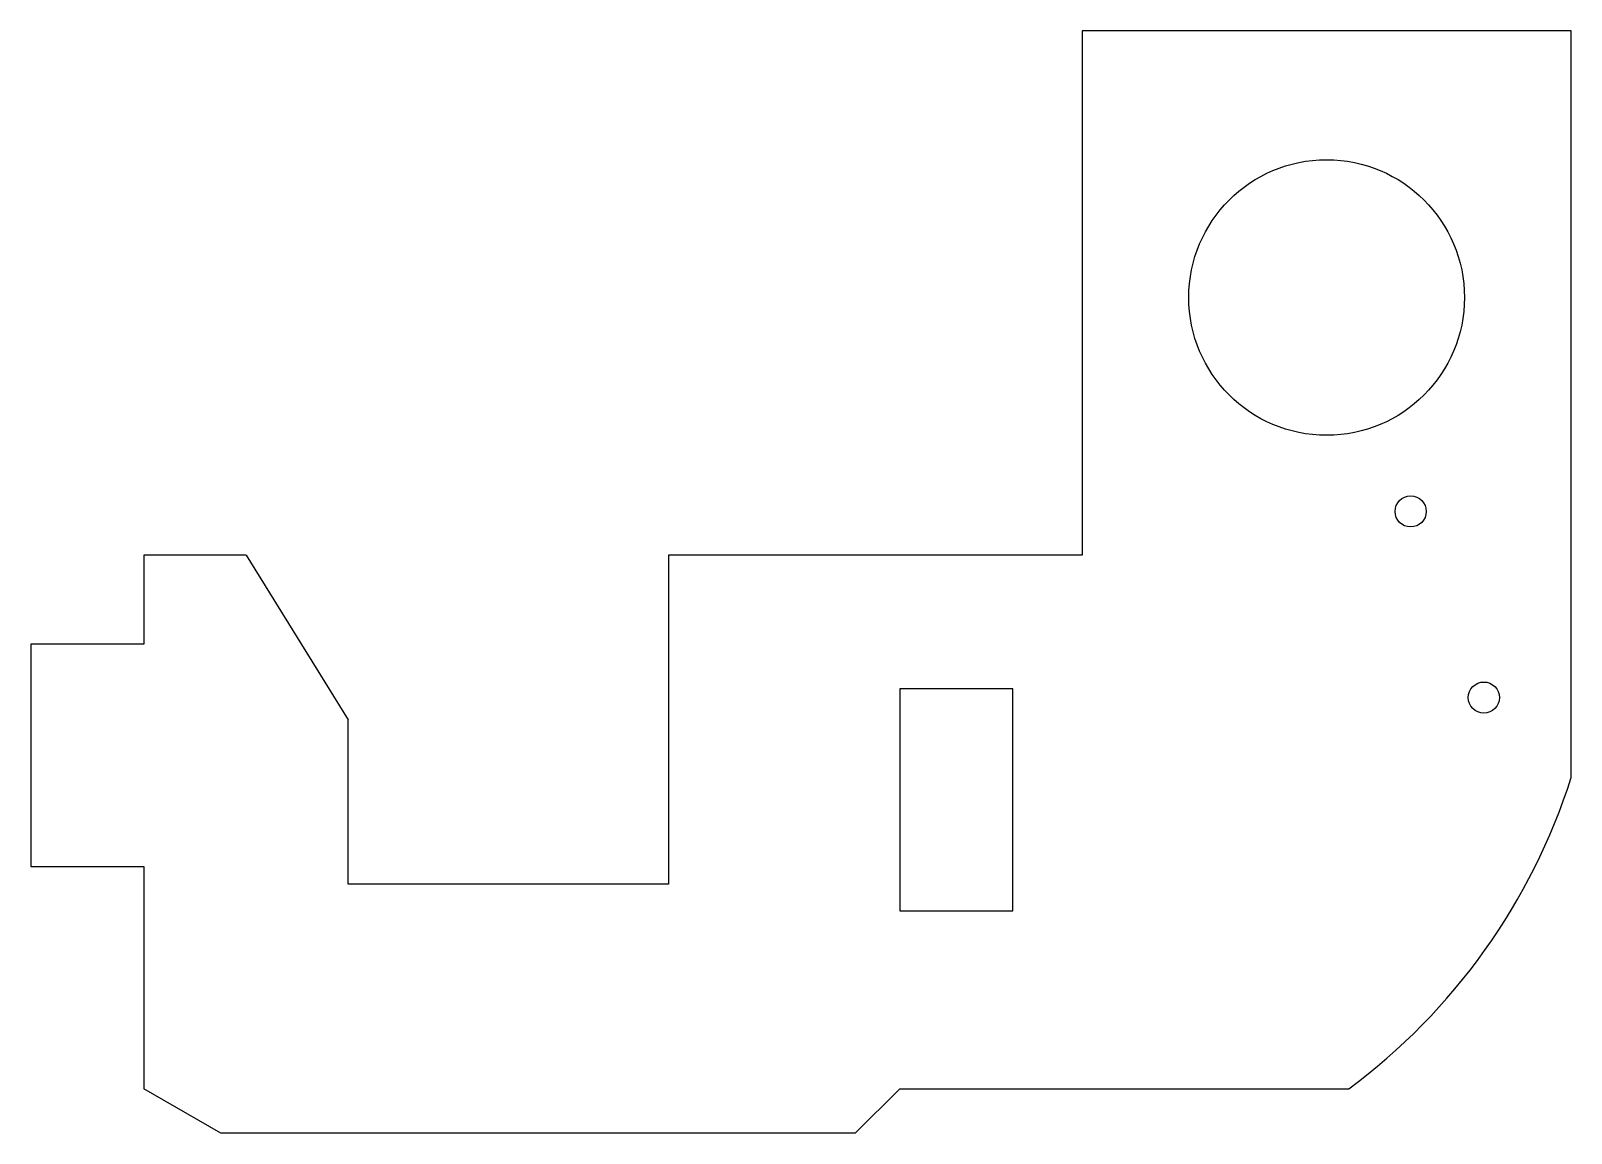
# Model space of a CAD drawing. Extents: x -1.46 to 0.28, y -0.94 to 0.3.
import ezdxf

# ---------------------------------------------------------------- set-up
doc = ezdxf.new("R2010")
doc.units = 0
doc.header["$MEASUREMENT"] = 0
doc.layers.get('0').update_dxf_attribs({"linetype": 'CONTINUOUS'})

msp = doc.modelspace()

# ---------------------------------------------------------------- linework, layer by layer
at = {"color": 7, "linetype": 'CONTINUOUS'}
for p, q in [((-0.275, 0.3), (-0.275, -0.29)), ((0.275, 0.3), (-0.275, 0.3)), ((0.275, -0.54), (0.275, 0.3)), ((-1.33, -0.29), (-1.33, -0.39)), ((-1.215, -0.29), (-1.33, -0.29)), ((-1.215, -0.29), (-1.1, -0.475)), ((-0.74, -0.29), (-0.74, -0.66)), ((-0.275, -0.29), (-0.74, -0.29)), ((-1.457, -0.39), (-1.457, -0.64)), ((-1.33, -0.39), (-1.457, -0.39)), ((-0.353, -0.44), (-0.48, -0.44)), ((-0.48, -0.44), (-0.48, -0.69)), ((-0.353, -0.69), (-0.353, -0.44)), ((-1.1, -0.66), (-1.1, -0.475)), ((-1.457, -0.64), (-1.33, -0.64)), ((-1.33, -0.64), (-1.33, -0.89)), ((-0.74, -0.66), (-1.1, -0.66)), ((-0.48, -0.69), (-0.353, -0.69)), ((-1.2434, -0.94), (-1.33, -0.89)), ((-0.48, -0.89), (-0.53, -0.94)), ((-0.48, -0.89), (0.025, -0.89)), ((-0.53, -0.94), (-1.2434, -0.94))]:
    msp.add_line(p, q, dxfattribs=at)
for centre, radius in [((0, 0), 0.155), ((0.0945, -0.2406), 0.0175), ((0.1768, -0.45), 0.0175)]:
    msp.add_circle(centre, radius, dxfattribs=at)
msp.add_arc((-0.3921, -0.3278), 0.7, 306.5702, 342.3545, dxfattribs=at)

doc.saveas('drawing.dxf')
